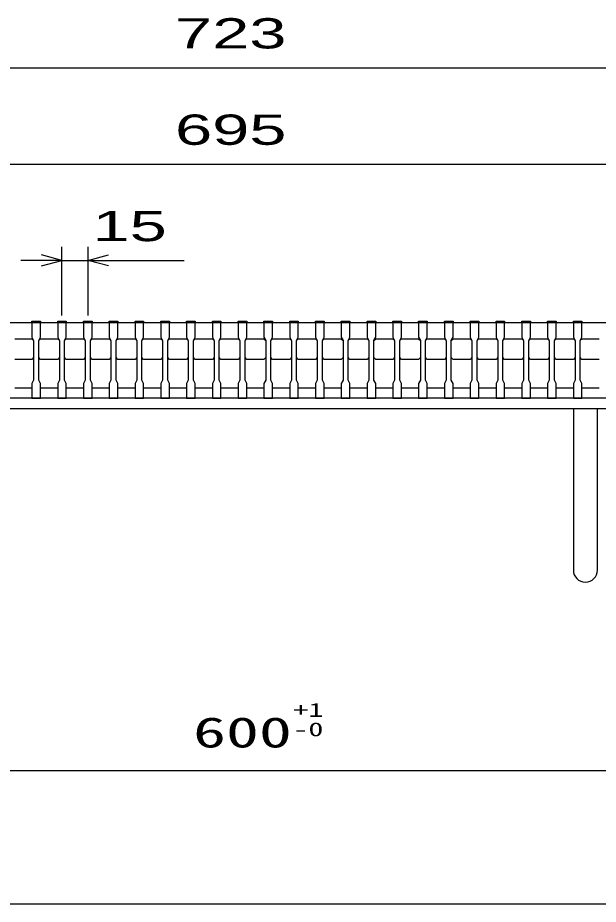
# Model space of a CAD drawing. Units: millimetres, scale not verified. Extents: x -1456 to 1389, y -1026 to 839.
# Drawn here: x -864 to -526, y -921 to -406 of the extents above; entities that cross this region are included whole.
import ezdxf
from ezdxf.enums import TextEntityAlignment as Align

# ---------------------------------------------------------------- set-up
doc = ezdxf.new("R2010")
doc.units = ezdxf.units.MM
doc.header["$LTSCALE"] = 8
for name, color, linetype, lineweight in [('0_2', 150, 'Continuous', 25), ('16', 3, 'Continuous', 25), ('19', 6, 'Continuous', 25), ('22', 4, 'Continuous', 25)]:
    doc.layers.add(name, color=color, linetype=linetype, lineweight=lineweight)
doc.styles.add('ベクトル', font='')
doc.styles.add('ＭＳ ゴシック', font='')
doc.styles.get('ベクトル').set_extended_font_data('ベクトル')
doc.styles.get('ＭＳ ゴシック').set_extended_font_data('MS Gothic')

msp = doc.modelspace()

# ---------------------------------------------------------------- linework, layer by layer
at = {"layer": '0_2'}
msp.add_line((1388.8, -921.2), (-1379.2, -921.2), dxfattribs=at)
at = {"layer": '16'}
for p, q in [((-1081, -583), (-386, -583)), ((-856, -583), (-856, -582.3)), ((-856, -582.3), (-851, -582.3)), ((-856, -583), (-856, -591.5)), ((-851, -583), (-856, -583)), ((-851, -582.3), (-851, -583)), ((-851, -591.5), (-851, -583)), ((-841, -583), (-841, -582.3)), ((-841, -582.3), (-836, -582.3)), ((-841, -583), (-841, -591.5)), ((-836, -583), (-841, -583)), ((-836, -582.3), (-836, -583)), ((-836, -591.5), (-836, -583)), ((-826, -583), (-826, -582.3)), ((-826, -582.3), (-821, -582.3)), ((-826, -583), (-826, -591.5)), ((-821, -583), (-826, -583)), ((-821, -582.3), (-821, -583)), ((-821, -591.5), (-821, -583)), ((-811, -583), (-811, -582.3)), ((-811, -582.3), (-806, -582.3)), ((-811, -583), (-811, -591.5)), ((-806, -583), (-811, -583)), ((-806, -582.3), (-806, -583)), ((-806, -591.5), (-806, -583)), ((-796, -583), (-796, -582.3)), ((-796, -582.3), (-791, -582.3)), ((-796, -583), (-796, -591.5)), ((-791, -583), (-796, -583)), ((-791, -582.3), (-791, -583)), ((-791, -591.5), (-791, -583)), ((-781, -583), (-781, -582.3)), ((-781, -582.3), (-776, -582.3)), ((-781, -583), (-781, -591.5)), ((-776, -583), (-781, -583)), ((-776, -582.3), (-776, -583)), ((-776, -591.5), (-776, -583)), ((-766, -583), (-766, -582.3)), ((-766, -582.3), (-761, -582.3)), ((-766, -583), (-766, -591.5)), ((-761, -583), (-766, -583)), ((-761, -582.3), (-761, -583)), ((-761, -591.5), (-761, -583)), ((-751, -583), (-751, -582.3)), ((-751, -582.3), (-746, -582.3)), ((-751, -583), (-751, -591.5)), ((-746, -583), (-751, -583)), ((-746, -582.3), (-746, -583)), ((-746, -591.5), (-746, -583)), ((-736, -583), (-736, -582.3)), ((-736, -582.3), (-731, -582.3)), ((-736, -583), (-736, -591.5)), ((-731, -583), (-736, -583)), ((-731, -582.3), (-731, -583)), ((-731, -591.5), (-731, -583)), ((-721, -583), (-721, -582.3)), ((-721, -582.3), (-716, -582.3)), ((-721, -583), (-721, -591.5)), ((-716, -583), (-721, -583)), ((-716, -582.3), (-716, -583)), ((-716, -591.5), (-716, -583)), ((-706, -583), (-706, -582.3)), ((-706, -582.3), (-701, -582.3)), ((-706, -583), (-706, -591.5)), ((-701, -583), (-706, -583)), ((-701, -582.3), (-701, -583)), ((-701, -591.5), (-701, -583)), ((-691, -583), (-691, -582.3)), ((-691, -582.3), (-686, -582.3)), ((-691, -583), (-691, -591.5)), ((-686, -583), (-691, -583)), ((-686, -582.3), (-686, -583)), ((-686, -591.5), (-686, -583)), ((-676, -583), (-676, -582.3)), ((-676, -582.3), (-671, -582.3)), ((-676, -583), (-676, -591.5)), ((-671, -583), (-676, -583)), ((-671, -582.3), (-671, -583)), ((-671, -591.5), (-671, -583)), ((-661, -583), (-661, -582.3)), ((-661, -582.3), (-656, -582.3)), ((-661, -583), (-661, -591.5)), ((-656, -583), (-661, -583)), ((-656, -582.3), (-656, -583)), ((-656, -591.5), (-656, -583)), ((-646, -583), (-646, -582.3)), ((-646, -582.3), (-641, -582.3)), ((-646, -583), (-646, -591.5)), ((-641, -583), (-646, -583)), ((-641, -582.3), (-641, -583)), ((-641, -591.5), (-641, -583)), ((-631, -583), (-631, -582.3)), ((-631, -582.3), (-626, -582.3)), ((-631, -583), (-631, -591.5)), ((-626, -583), (-631, -583)), ((-626, -582.3), (-626, -583)), ((-626, -591.5), (-626, -583)), ((-616, -583), (-616, -582.3)), ((-616, -582.3), (-611, -582.3)), ((-616, -583), (-616, -591.5)), ((-611, -583), (-616, -583)), ((-611, -582.3), (-611, -583)), ((-611, -591.5), (-611, -583)), ((-601, -583), (-601, -582.3)), ((-601, -582.3), (-596, -582.3)), ((-601, -583), (-601, -591.5)), ((-596, -583), (-601, -583)), ((-596, -582.3), (-596, -583)), ((-596, -591.5), (-596, -583)), ((-586, -583), (-586, -582.3)), ((-586, -582.3), (-581, -582.3)), ((-586, -583), (-586, -591.5)), ((-581, -583), (-586, -583)), ((-581, -582.3), (-581, -583)), ((-581, -591.5), (-581, -583)), ((-571, -583), (-571, -582.3)), ((-571, -582.3), (-566, -582.3)), ((-571, -583), (-571, -591.5)), ((-566, -583), (-571, -583)), ((-566, -582.3), (-566, -583)), ((-566, -591.5), (-566, -583)), ((-556, -583), (-556, -582.3)), ((-556, -582.3), (-551, -582.3)), ((-556, -583), (-556, -591.5)), ((-551, -583), (-556, -583)), ((-551, -582.3), (-551, -583)), ((-551, -591.5), (-551, -583)), ((-541, -583), (-541, -582.3)), ((-541, -582.3), (-536, -582.3)), ((-541, -583), (-541, -591.5)), ((-536, -583), (-541, -583)), ((-536, -582.3), (-536, -583)), ((-536, -591.5), (-536, -583)), ((-866, -592.5), (-856, -592.5)), ((-856, -591.5), (-855, -593.5)), ((-856, -592.5), (-855, -593.5)), ((-852, -593.5), (-851, -591.5)), ((-852, -593.5), (-851, -592.5)), ((-851, -592.5), (-841, -592.5)), ((-841, -591.5), (-840, -593.5)), ((-841, -592.5), (-840, -593.5)), ((-837, -593.5), (-836, -591.5)), ((-837, -593.5), (-836, -592.5)), ((-836, -592.5), (-826, -592.5)), ((-826, -591.5), (-825, -593.5)), ((-826, -592.5), (-825, -593.5)), ((-822, -593.5), (-821, -591.5)), ((-822, -593.5), (-821, -592.5)), ((-821, -592.5), (-811, -592.5)), ((-811, -591.5), (-810, -593.5)), ((-811, -592.5), (-810, -593.5)), ((-807, -593.5), (-806, -591.5)), ((-807, -593.5), (-806, -592.5)), ((-806, -592.5), (-796, -592.5)), ((-796, -591.5), (-795, -593.5)), ((-796, -592.5), (-795, -593.5)), ((-792, -593.5), (-791, -591.5)), ((-792, -593.5), (-791, -592.5)), ((-791, -592.5), (-781, -592.5)), ((-781, -591.5), (-780, -593.5)), ((-781, -592.5), (-780, -593.5)), ((-777, -593.5), (-776, -591.5)), ((-777, -593.5), (-776, -592.5)), ((-776, -592.5), (-766, -592.5)), ((-766, -591.5), (-765, -593.5)), ((-766, -592.5), (-765, -593.5)), ((-762, -593.5), (-761, -591.5)), ((-762, -593.5), (-761, -592.5)), ((-761, -592.5), (-751, -592.5)), ((-751, -591.5), (-750, -593.5)), ((-751, -592.5), (-750, -593.5)), ((-747, -593.5), (-746, -591.5)), ((-747, -593.5), (-746, -592.5)), ((-746, -592.5), (-736, -592.5)), ((-736, -591.5), (-735, -593.5)), ((-736, -592.5), (-735, -593.5)), ((-732, -593.5), (-731, -591.5)), ((-732, -593.5), (-731, -592.5)), ((-731, -592.5), (-721, -592.5)), ((-721, -591.5), (-720, -593.5)), ((-721, -592.5), (-720, -593.5)), ((-717, -593.5), (-716, -591.5)), ((-717, -593.5), (-716, -592.5)), ((-716, -592.5), (-706, -592.5)), ((-706, -591.5), (-705, -593.5)), ((-706, -592.5), (-705, -593.5)), ((-702, -593.5), (-701, -591.5)), ((-702, -593.5), (-701, -592.5)), ((-701, -592.5), (-691, -592.5)), ((-691, -591.5), (-690, -593.5)), ((-691, -592.5), (-690, -593.5)), ((-687, -593.5), (-686, -591.5)), ((-687, -593.5), (-686, -592.5)), ((-686, -592.5), (-676, -592.5)), ((-676, -591.5), (-675, -593.5)), ((-676, -592.5), (-675, -593.5)), ((-672, -593.5), (-671, -591.5)), ((-672, -593.5), (-671, -592.5)), ((-671, -592.5), (-661, -592.5)), ((-661, -591.5), (-660, -593.5)), ((-661, -592.5), (-660, -593.5)), ((-657, -593.5), (-656, -591.5)), ((-657, -593.5), (-656, -592.5)), ((-656, -592.5), (-646, -592.5)), ((-646, -591.5), (-645, -593.5)), ((-646, -592.5), (-645, -593.5)), ((-642, -593.5), (-641, -591.5)), ((-642, -593.5), (-641, -592.5)), ((-641, -592.5), (-631, -592.5)), ((-631, -591.5), (-630, -593.5)), ((-631, -592.5), (-630, -593.5)), ((-627, -593.5), (-626, -591.5)), ((-627, -593.5), (-626, -592.5)), ((-626, -592.5), (-616, -592.5)), ((-616, -591.5), (-615, -593.5)), ((-616, -592.5), (-615, -593.5)), ((-612, -593.5), (-611, -591.5)), ((-612, -593.5), (-611, -592.5)), ((-611, -592.5), (-601, -592.5)), ((-601, -591.5), (-600, -593.5)), ((-601, -592.5), (-600, -593.5)), ((-597, -593.5), (-596, -591.5)), ((-597, -593.5), (-596, -592.5)), ((-596, -592.5), (-586, -592.5)), ((-586, -591.5), (-585, -593.5)), ((-586, -592.5), (-585, -593.5)), ((-582, -593.5), (-581, -591.5)), ((-582, -593.5), (-581, -592.5)), ((-581, -592.5), (-571, -592.5)), ((-571, -591.5), (-570, -593.5)), ((-571, -592.5), (-570, -593.5)), ((-567, -593.5), (-566, -591.5)), ((-567, -593.5), (-566, -592.5)), ((-566, -592.5), (-556, -592.5)), ((-556, -591.5), (-555, -593.5)), ((-556, -592.5), (-555, -593.5)), ((-552, -593.5), (-551, -591.5)), ((-552, -593.5), (-551, -592.5)), ((-551, -592.5), (-541, -592.5)), ((-541, -591.5), (-540, -593.5)), ((-541, -592.5), (-540, -593.5)), ((-537, -593.5), (-536, -591.5)), ((-537, -593.5), (-536, -592.5)), ((-536, -592.5), (-526, -592.5)), ((-855, -593.5), (-855, -616.5)), ((-852, -616.5), (-852, -593.5)), ((-840, -593.5), (-840, -616.5)), ((-837, -616.5), (-837, -593.5)), ((-825, -593.5), (-825, -616.5)), ((-822, -616.5), (-822, -593.5)), ((-810, -593.5), (-810, -616.5)), ((-807, -616.5), (-807, -593.5)), ((-795, -593.5), (-795, -616.5)), ((-792, -616.5), (-792, -593.5)), ((-780, -593.5), (-780, -616.5)), ((-777, -616.5), (-777, -593.5)), ((-765, -593.5), (-765, -616.5)), ((-762, -616.5), (-762, -593.5)), ((-750, -593.5), (-750, -616.5)), ((-747, -616.5), (-747, -593.5)), ((-735, -593.5), (-735, -616.5)), ((-732, -616.5), (-732, -593.5)), ((-720, -593.5), (-720, -616.5)), ((-717, -616.5), (-717, -593.5)), ((-705, -593.5), (-705, -616.5)), ((-702, -616.5), (-702, -593.5)), ((-690, -593.5), (-690, -616.5)), ((-687, -616.5), (-687, -593.5)), ((-675, -593.5), (-675, -616.5)), ((-672, -616.5), (-672, -593.5)), ((-660, -593.5), (-660, -616.5)), ((-657, -616.5), (-657, -593.5)), ((-645, -593.5), (-645, -616.5)), ((-642, -616.5), (-642, -593.5)), ((-630, -593.5), (-630, -616.5)), ((-627, -616.5), (-627, -593.5)), ((-615, -593.5), (-615, -616.5)), ((-612, -616.5), (-612, -593.5)), ((-600, -593.5), (-600, -616.5)), ((-597, -616.5), (-597, -593.5)), ((-585, -593.5), (-585, -616.5)), ((-582, -616.5), (-582, -593.5)), ((-570, -593.5), (-570, -616.5)), ((-567, -616.5), (-567, -593.5)), ((-555, -593.5), (-555, -616.5)), ((-552, -616.5), (-552, -593.5)), ((-540, -593.5), (-540, -616.5)), ((-537, -616.5), (-537, -593.5)), ((-856, -604.5), (-866, -604.5)), ((-855, -603.5), (-856, -604.5)), ((-851, -604.5), (-852, -603.5)), ((-841, -604.5), (-851, -604.5)), ((-840, -603.5), (-841, -604.5)), ((-836, -604.5), (-837, -603.5)), ((-826, -604.5), (-836, -604.5)), ((-825, -603.5), (-826, -604.5)), ((-821, -604.5), (-822, -603.5)), ((-811, -604.5), (-821, -604.5)), ((-810, -603.5), (-811, -604.5)), ((-806, -604.5), (-807, -603.5)), ((-796, -604.5), (-806, -604.5)), ((-795, -603.5), (-796, -604.5)), ((-791, -604.5), (-792, -603.5)), ((-781, -604.5), (-791, -604.5)), ((-780, -603.5), (-781, -604.5)), ((-776, -604.5), (-777, -603.5)), ((-766, -604.5), (-776, -604.5)), ((-765, -603.5), (-766, -604.5)), ((-761, -604.5), (-762, -603.5)), ((-751, -604.5), (-761, -604.5)), ((-750, -603.5), (-751, -604.5)), ((-746, -604.5), (-747, -603.5)), ((-736, -604.5), (-746, -604.5)), ((-735, -603.5), (-736, -604.5)), ((-731, -604.5), (-732, -603.5)), ((-721, -604.5), (-731, -604.5)), ((-720, -603.5), (-721, -604.5)), ((-716, -604.5), (-717, -603.5)), ((-706, -604.5), (-716, -604.5)), ((-705, -603.5), (-706, -604.5)), ((-701, -604.5), (-702, -603.5)), ((-691, -604.5), (-701, -604.5)), ((-690, -603.5), (-691, -604.5)), ((-686, -604.5), (-687, -603.5)), ((-676, -604.5), (-686, -604.5)), ((-675, -603.5), (-676, -604.5)), ((-671, -604.5), (-672, -603.5)), ((-661, -604.5), (-671, -604.5)), ((-660, -603.5), (-661, -604.5)), ((-656, -604.5), (-657, -603.5)), ((-646, -604.5), (-656, -604.5)), ((-645, -603.5), (-646, -604.5)), ((-641, -604.5), (-642, -603.5)), ((-631, -604.5), (-641, -604.5)), ((-630, -603.5), (-631, -604.5)), ((-626, -604.5), (-627, -603.5)), ((-616, -604.5), (-626, -604.5)), ((-615, -603.5), (-616, -604.5)), ((-611, -604.5), (-612, -603.5)), ((-601, -604.5), (-611, -604.5)), ((-600, -603.5), (-601, -604.5)), ((-596, -604.5), (-597, -603.5)), ((-586, -604.5), (-596, -604.5)), ((-585, -603.5), (-586, -604.5)), ((-581, -604.5), (-582, -603.5)), ((-571, -604.5), (-581, -604.5)), ((-570, -603.5), (-571, -604.5)), ((-566, -604.5), (-567, -603.5)), ((-556, -604.5), (-566, -604.5)), ((-555, -603.5), (-556, -604.5)), ((-551, -604.5), (-552, -603.5)), ((-541, -604.5), (-551, -604.5)), ((-540, -603.5), (-541, -604.5)), ((-536, -604.5), (-537, -603.5)), ((-526, -604.5), (-536, -604.5)), ((-855, -616.5), (-856, -618.5)), ((-851, -618.5), (-852, -616.5)), ((-840, -616.5), (-841, -618.5)), ((-836, -618.5), (-837, -616.5)), ((-825, -616.5), (-826, -618.5)), ((-821, -618.5), (-822, -616.5)), ((-810, -616.5), (-811, -618.5)), ((-806, -618.5), (-807, -616.5)), ((-795, -616.5), (-796, -618.5)), ((-791, -618.5), (-792, -616.5)), ((-780, -616.5), (-781, -618.5)), ((-776, -618.5), (-777, -616.5)), ((-765, -616.5), (-766, -618.5)), ((-761, -618.5), (-762, -616.5)), ((-750, -616.5), (-751, -618.5)), ((-746, -618.5), (-747, -616.5)), ((-735, -616.5), (-736, -618.5)), ((-731, -618.5), (-732, -616.5)), ((-720, -616.5), (-721, -618.5)), ((-716, -618.5), (-717, -616.5)), ((-705, -616.5), (-706, -618.5)), ((-701, -618.5), (-702, -616.5)), ((-690, -616.5), (-691, -618.5)), ((-686, -618.5), (-687, -616.5)), ((-675, -616.5), (-676, -618.5)), ((-671, -618.5), (-672, -616.5)), ((-660, -616.5), (-661, -618.5)), ((-656, -618.5), (-657, -616.5)), ((-645, -616.5), (-646, -618.5)), ((-641, -618.5), (-642, -616.5)), ((-630, -616.5), (-631, -618.5)), ((-626, -618.5), (-627, -616.5)), ((-615, -616.5), (-616, -618.5)), ((-611, -618.5), (-612, -616.5)), ((-600, -616.5), (-601, -618.5)), ((-596, -618.5), (-597, -616.5)), ((-585, -616.5), (-586, -618.5)), ((-581, -618.5), (-582, -616.5)), ((-570, -616.5), (-571, -618.5)), ((-566, -618.5), (-567, -616.5)), ((-555, -616.5), (-556, -618.5)), ((-551, -618.5), (-552, -616.5)), ((-540, -616.5), (-541, -618.5)), ((-536, -618.5), (-537, -616.5)), ((-866, -621), (-856, -621)), ((-856, -618.5), (-856, -627)), ((-851, -627), (-851, -618.5)), ((-851, -621), (-841, -621)), ((-841, -618.5), (-841, -627)), ((-836, -627), (-836, -618.5)), ((-836, -621), (-826, -621)), ((-826, -618.5), (-826, -627)), ((-821, -627), (-821, -618.5)), ((-821, -621), (-811, -621)), ((-811, -618.5), (-811, -627)), ((-806, -627), (-806, -618.5)), ((-806, -621), (-796, -621)), ((-796, -618.5), (-796, -627)), ((-791, -627), (-791, -618.5)), ((-791, -621), (-781, -621)), ((-781, -618.5), (-781, -627)), ((-776, -627), (-776, -618.5)), ((-776, -621), (-766, -621)), ((-766, -618.5), (-766, -627)), ((-761, -627), (-761, -618.5)), ((-761, -621), (-751, -621)), ((-751, -618.5), (-751, -627)), ((-746, -627), (-746, -618.5)), ((-746, -621), (-736, -621)), ((-736, -618.5), (-736, -627)), ((-731, -627), (-731, -618.5)), ((-731, -621), (-721, -621)), ((-721, -618.5), (-721, -627)), ((-716, -627), (-716, -618.5)), ((-716, -621), (-706, -621)), ((-706, -618.5), (-706, -627)), ((-701, -627), (-701, -618.5)), ((-701, -621), (-691, -621)), ((-691, -618.5), (-691, -627)), ((-686, -627), (-686, -618.5)), ((-686, -621), (-676, -621)), ((-676, -618.5), (-676, -627)), ((-671, -627), (-671, -618.5)), ((-671, -621), (-661, -621)), ((-661, -618.5), (-661, -627)), ((-656, -627), (-656, -618.5)), ((-656, -621), (-646, -621)), ((-646, -618.5), (-646, -627)), ((-641, -627), (-641, -618.5)), ((-641, -621), (-631, -621)), ((-631, -618.5), (-631, -627)), ((-626, -627), (-626, -618.5)), ((-626, -621), (-616, -621)), ((-616, -618.5), (-616, -627)), ((-611, -627), (-611, -618.5)), ((-611, -621), (-601, -621)), ((-601, -618.5), (-601, -627)), ((-596, -627), (-596, -618.5)), ((-596, -621), (-586, -621)), ((-586, -618.5), (-586, -627)), ((-581, -627), (-581, -618.5)), ((-581, -621), (-571, -621)), ((-571, -618.5), (-571, -627)), ((-566, -627), (-566, -618.5)), ((-566, -621), (-556, -621)), ((-556, -618.5), (-556, -627)), ((-551, -627), (-551, -618.5)), ((-551, -621), (-541, -621)), ((-541, -618.5), (-541, -627)), ((-536, -627), (-536, -618.5)), ((-536, -621), (-526, -621)), ((-856, -627), (-851, -627)), ((-841, -627), (-836, -627)), ((-826, -627), (-821, -627)), ((-811, -627), (-806, -627)), ((-796, -627), (-791, -627)), ((-781, -627), (-776, -627)), ((-766, -627), (-761, -627)), ((-751, -627), (-746, -627)), ((-736, -627), (-731, -627)), ((-721, -627), (-716, -627)), ((-706, -627), (-701, -627)), ((-691, -627), (-686, -627)), ((-676, -627), (-671, -627)), ((-661, -627), (-656, -627)), ((-646, -627), (-641, -627)), ((-631, -627), (-626, -627)), ((-616, -627), (-611, -627)), ((-601, -627), (-596, -627)), ((-586, -627), (-581, -627)), ((-571, -627), (-566, -627)), ((-556, -627), (-551, -627)), ((-541, -627), (-536, -627))]:
    msp.add_line(p, q, dxfattribs=at)
at = {"layer": '19'}
for p, q in [((-491, -627), (-1089, -627)), ((-1094, -633), (-491, -633)), ((-541, -633), (-541, -727)), ((-527, -727), (-527, -633))]:
    msp.add_line(p, q, dxfattribs=at)
msp.add_arc((-534, -727), 7, 180, 0, dxfattribs=at)
at = {"layer": '22'}
for p, q in [((-1095, -435), (-372, -435)), ((-1081, -491), (-386, -491)), ((-838.5, -579), (-838.5, -539)), ((-823.5, -539), (-823.5, -579)), ((-838.5, -547), (-850.5, -543.8)), ((-823.5, -547), (-811.5, -543.8)), ((-838.5, -547), (-862.5, -547)), ((-850.5, -550.2), (-838.5, -547)), ((-838.5, -547), (-823.5, -547)), ((-811.5, -550.2), (-823.5, -547)), ((-823.5, -547), (-767.5, -547)), ((-1033.5, -843.358), (-433.5, -843.358))]:
    msp.add_line(p, q, dxfattribs=at)

# ---------------------------------------------------------------- texts
at = {"layer": '22', "color": 2, "style": 'ベクトル', "width": 1.65}
for s, p in [(' 723 ', (-783.5, -415)), (' 695 ', (-783.5, -471)), (' 15 ', (-831.5, -527))]:
    msp.add_text(s, height=17.6, dxfattribs=at).set_placement(p, align=Align.MIDDLE_LEFT)
at = {"layer": '22', "color": 2, "style": 'ＭＳ ゴシック', "width": 1.6}
for s, p in [('+1', (-695.179, -808.253)), ('-0', (-695.179, -819.52))]:
    msp.add_text(s, height=8.065, dxfattribs=at).set_placement(p, align=Align.MIDDLE_CENTER)
at = {"layer": '22', "style": 'ＭＳ ゴシック', "width": 1.6}
msp.add_text('600', height=17.6, dxfattribs=at).set_placement((-733.5, -835.358), align=Align.BOTTOM_CENTER)

doc.saveas('drawing.dxf')
